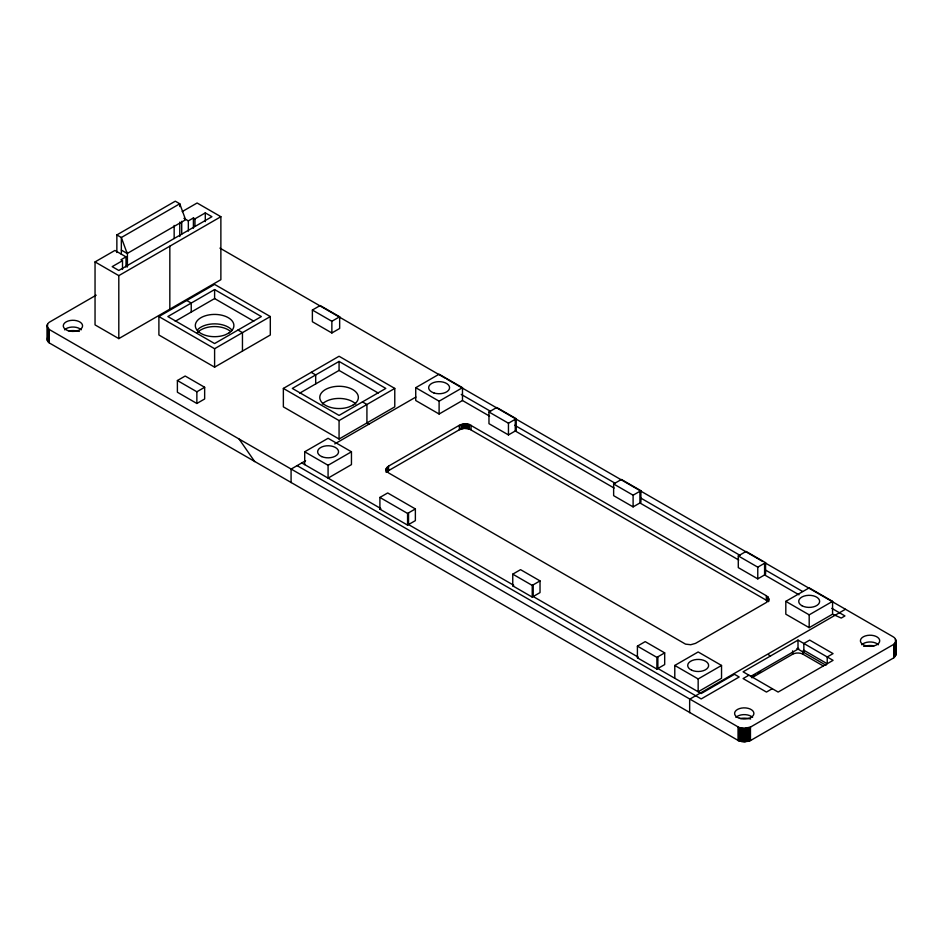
<?xml version="1.0" encoding="UTF-8"?>
<svg xmlns="http://www.w3.org/2000/svg" width="943" height="943" viewBox="0 0 943 943"><rect width="100%" height="100%" fill="white"/><g stroke="black" fill="none" stroke-linecap="round" stroke-linejoin="round"><path stroke-width="1.41" d="M126.008 267.058L126.008 256.861L114.905 250.449L95.043 261.918L95.043 324.899L118.806 338.62L220.874 279.694L220.874 216.713L197.111 202.993L182.211 211.597M118.806 338.62L118.806 275.639L220.874 216.713M169.834 309.151L169.834 246.182M96.174 295.171L49.26 322.258C46.066 324.109 46.914 328.718 50.132 330.003L739.147 727.524L744.251 728.314L750.451 727.1L893.74 644.364C896.934 642.525 896.086 637.904 892.868 636.619L765.245 562.947M386.194 468.895L386.406 470.746L388.551 472.891L685.537 644.128L690.747 644.729L695.521 643.374L766.341 602.483L768.686 599.736L768.132 597.284L766.341 595.728L469.343 424.491L464.133 423.902L459.371 425.258L388.551 466.137L386.406 468.282L386.194 472.384M47.492 337.818L47.492 340.859L49.26 342.922L739.147 741.021L744.251 741.811L750.451 740.585L893.74 657.86L895.767 655.043L895.85 640.78M388.551 466.137L388.551 470.64L386.76 472.184L386.76 467.693M116.861 252.512L116.861 234.925L175.292 201.189L179.771 203.782L185.618 219.754L127.187 253.49L121.341 250.107M126.008 256.861L120.952 259.785L122.507 260.681L122.507 269.474M183.932 218.328L188.341 220.874L193.409 217.951L194.965 218.847L205.291 212.894L211.916 216.713L118.806 270.464L112.182 266.645L122.507 260.681M158.895 316.553L214.603 284.397L270.311 316.553L270.311 335.001L214.603 367.157L158.895 335.001L158.895 316.553L214.603 348.721L270.311 316.553M214.603 289.572L167.854 316.553L214.603 343.547L261.352 316.553L214.603 289.572L214.603 298.566L175.245 321.292M177.39 380.536L185.182 376.033L204.655 387.278L204.655 398.972L196.863 403.474L177.39 392.229L177.39 380.536L196.863 391.781L204.655 387.278M312.381 310.035L320.172 305.532L339.657 316.777L339.657 328.47L331.865 332.973L312.381 321.728L312.381 310.035L331.865 321.28L339.657 316.777M283.36 388.422L339.067 356.254L394.775 388.422L394.775 406.857L339.067 439.025L283.36 406.857L283.36 388.422L339.067 420.578L394.775 388.422M339.067 361.428L292.318 388.422L339.067 415.403L385.817 388.422L339.067 361.428L339.067 370.422L299.697 393.148M304.707 464.616L304.707 451.791L328.081 438.295L351.456 451.791L351.456 464.616L328.081 478.113L328.081 465.288L351.456 451.791M462.483 400.516L439.108 414.012L415.733 400.516L415.733 387.691L439.108 374.194L462.483 387.691L462.483 400.516L489.617 416.181M305.591 460.726L291.081 469.107L291.081 482.604M334.753 443.894L415.898 397.05M415.733 387.691L439.108 401.188L462.483 387.691M488.969 411.985L496.761 407.482L516.245 418.727L516.245 430.432L508.454 434.923L488.969 423.678L488.969 411.985L508.454 423.23L516.245 418.727M386.936 471.571L459.371 429.749L464.133 428.393L469.343 428.994L767.908 601.139M379.899 497.444L387.691 492.953L415.368 508.937L415.368 520.63L407.576 525.121L379.899 509.149L379.899 497.444L407.576 513.428L415.368 508.937M379.899 509.149L380.866 508.583L301.784 462.93M613.634 483.959L621.425 479.457L640.898 490.702L640.898 502.395L633.107 506.898L613.634 495.653L613.634 483.959L633.107 495.205L640.898 490.702M512.756 574.157L520.548 569.655L540.021 580.9L540.021 592.593L532.229 597.096L512.756 585.851L512.756 574.157L532.229 585.403L540.021 580.9M512.756 585.851L513.735 585.285L408.543 524.567L408.543 512.862M738.286 555.922L746.078 551.431L765.563 562.676L765.563 574.37L757.771 578.872L738.286 567.627L738.286 555.922L757.771 567.167L765.563 562.676M637.409 646.132L645.201 641.629L664.685 652.874L664.685 664.567L656.894 669.07L637.409 657.825L637.409 646.132L656.894 657.377L664.685 652.874M637.409 657.825L638.387 657.259L533.208 596.53L533.208 584.837M674.787 678.276L674.787 665.452L698.162 651.967L721.536 665.452L721.536 678.276L698.162 691.773L698.162 678.948L721.536 665.452M785.814 601.363L809.188 587.866L832.563 601.363L832.563 614.176L809.188 627.673L785.814 614.176L785.814 601.363L809.188 614.848L832.563 601.363M845.47 609.261L689.651 699.223L689.651 712.719M798.002 640.108L743.084 671.817L778.14 692.068L833.07 660.348L798.002 640.108L798.002 649.102L750.569 676.496M748.919 675.2L743.084 678.571L766.459 692.068L772.293 688.685M752.997 676.155L755.52 674.681M758.054 673.219L760.588 671.758M751.819 677.793L792.627 654.23A7.332 4.232 0 0 1 803 654.23L823.156 665.876M368.984 424.126L366.921 422.935L366.921 404.5L362.442 401.907M219.943 248.115L445.638 378.426M446.899 379.145L762.698 561.474M461.233 394.398L490.525 411.301M514.713 425.269L615.319 483.358M640.78 498.057L740.114 555.403M765.575 570.102L802.505 591.426M831.797 608.341L844.952 615.932L841.25 618.066L832.563 614.176M614.117 488.061L515.267 430.986L515.267 419.293M738.77 560.024L639.92 502.961L639.92 491.268M798.992 594.797L764.584 574.935L764.584 563.23M116.861 234.925L121.341 237.518L127.187 253.49M214.603 298.566L253.773 321.174M339.067 370.422L378.237 393.031M803.849 650.234L827.223 663.731L827.223 656.976L833.07 653.605L809.695 640.108L803.849 643.48L803.849 652.485M798.002 649.102L825.997 665.263M186.749 300.475L191.229 303.057L191.229 312.062M237.978 330.05L242.457 332.631L242.457 351.079M311.214 372.332L315.693 374.925L315.693 383.919M95.043 261.918L118.806 275.639M768.404 654.725L770.549 655.963M304.707 451.791L328.081 465.288M674.787 665.452L698.162 678.948M297.116 465.63L701.203 698.928L739.182 676.991L734.514 674.292L701.203 693.529L657.86 668.504L657.86 656.811M768.132 601.775L766.341 600.231L766.341 595.728M239.145 439.132L254.728 461.622M895.508 652.756L895.85 654.277M895.767 640.014L895.767 655.043M895.508 639.26L895.508 655.798M895.072 643.032L895.072 656.528M894.483 643.727L894.483 657.224M893.74 644.364L893.74 657.86M809.188 614.848L809.188 627.673M803 650.859L803 654.23M792.627 650.859L792.627 654.23M768.686 598.487L768.757 601.363M768.474 597.874L768.474 601.245M768.132 597.284L768.132 600.656M767.649 596.719L767.649 601.221M757.771 567.167L757.771 578.872M750.451 727.1L750.451 740.585M749.343 727.524L749.343 741.021M748.153 727.866L748.153 741.363M746.891 728.114L746.891 741.611M745.583 728.255L745.583 741.752M744.251 728.314L744.251 741.811M742.919 728.255L742.919 741.752M741.611 728.114L741.611 741.611M740.349 727.866L740.349 741.363M739.147 727.524L739.147 741.021M738.039 727.1L738.039 740.585M656.894 657.377L656.894 669.07M633.107 495.205L633.107 506.898M532.229 585.403L532.229 597.096M508.454 423.23L508.454 434.923M471.052 425.258L471.052 429.749M469.343 424.491L469.343 428.994M468.376 424.22L468.376 428.723M467.351 424.02L467.351 428.511M466.29 423.902L466.29 428.393M465.205 423.855L465.205 428.358M464.133 423.902L464.133 428.393M463.072 424.02L463.072 428.511M462.046 424.22L462.046 428.723M461.08 424.491L461.08 428.994M459.371 425.258L459.371 429.749M439.108 401.188L439.108 414.012M407.576 513.428L407.576 525.121M387.231 467.127L387.231 471.63M386.406 468.282L386.406 471.653M339.067 420.578L339.067 439.025M331.865 321.28L331.865 332.973M214.603 348.721L214.603 367.157M205.291 212.894L205.291 221.64M196.863 391.781L196.863 403.474M194.965 218.847L194.965 226.167M193.409 217.951L193.409 228.171M188.341 220.874L188.341 231.129M181.716 221.322L181.716 234.147M179.771 206.576L179.771 203.782L121.341 237.518L121.341 254.421M179.771 222.124L179.771 236.493M174.16 225.436L174.16 238.532M127.411 252.418L127.411 266.975M49.26 329.425L49.26 342.922M48.517 328.789L48.517 342.285M47.928 328.093L47.928 341.59M47.492 324.321L47.492 340.859M47.233 325.076L47.233 340.105M861.725 644.753A9.642 5.564 0 0 1 878.428 644.753M735.894 717.399A9.642 5.564 0 0 1 752.597 717.399M64.572 329.814A9.642 5.564 0 0 1 81.275 329.814M69.004 330.887A15.147 8.746 0 0 1 79.33 331.417M863.67 646.356A15.147 8.746 0 0 1 873.996 645.825M740.326 718.472A15.147 8.746 0 0 1 750.652 719.002M322.365 403.993A19.296 11.139 0 0 1 355.77 403.993M197.299 332.773A19.296 11.139 0 0 1 230.646 331.5M197.299 330.074A19.296 11.139 0 0 1 215.016 323.862A19.296 11.139 0 0 1 232.261 330.51M796.859 648.536A7.332 4.232 0 0 1 798.768 648.536M229.114 332.891L225.33 334.812A19.296 11.139 0 0 1 195.543 327.256A19.296 11.139 0 0 1 219.99 314.856A19.296 11.139 0 0 1 229.114 332.891M352.706 405.29L348.71 407.058A19.296 11.139 0 0 1 319.854 398.382A19.296 11.139 0 0 1 345.668 386.948A19.296 11.139 0 0 1 352.706 405.29M865.25 645.601A9.642 5.564 0 0 0 879.713 640.78A9.642 5.564 0 0 0 865.25 635.959A9.642 5.564 0 0 0 865.25 645.601M739.43 718.248A9.642 5.564 0 0 0 753.893 713.427A9.642 5.564 0 0 0 739.43 708.606A9.642 5.564 0 0 0 739.43 718.248M433.874 392.925A10.467 6.047 0 0 0 449.575 387.691A10.467 6.047 0 0 0 433.874 382.457A10.467 6.047 0 0 0 433.874 392.925M321.752 456.601A10.467 6.047 0 0 0 338.466 452.557A10.467 6.047 0 0 0 324.038 446.216A10.467 6.047 0 0 0 321.752 456.601M691.702 670.214A10.467 6.047 0 0 0 708.523 666.312A10.467 6.047 0 0 0 694.26 659.852A10.467 6.047 0 0 0 691.702 670.214M68.108 330.663A9.642 5.564 0 0 0 82.571 325.842A9.642 5.564 0 0 0 68.108 321.021A9.642 5.564 0 0 0 68.108 330.663M801.986 605.748A10.467 6.047 0 0 0 819.361 602.766A10.467 6.047 0 0 0 806.218 595.563A10.467 6.047 0 0 0 801.986 605.748"/></g></svg>
